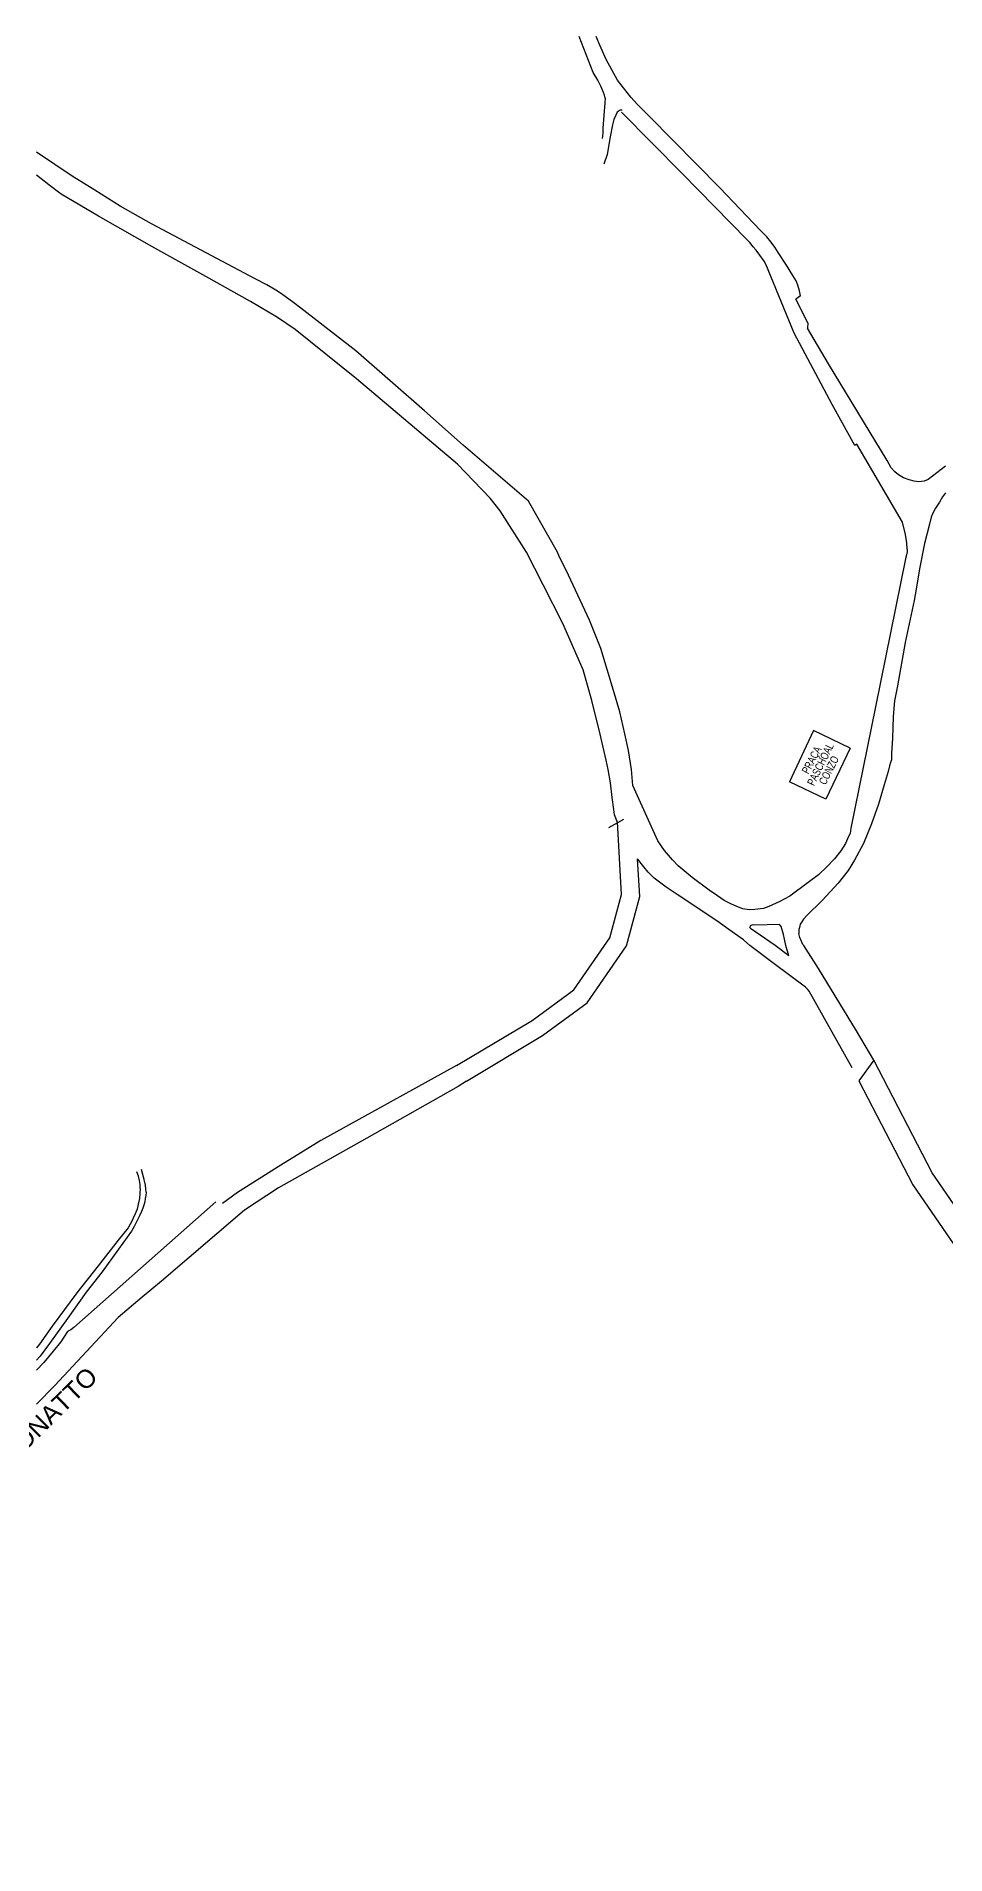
# Model space of a CAD drawing. Header units: millimetres. Extents: x 583 to 26013, y 350 to 21391.
# Drawn here: x 16091 to 16591, y 13884 to 14884 of the extents above; entities that cross this region are included whole.
import ezdxf
from ezdxf.enums import TextEntityAlignment as Align

# ---------------------------------------------------------------- set-up
doc = ezdxf.new("R2010")
doc.units = ezdxf.units.MM
doc.layers.add('105-QUADRAS_ESTRADAS', color=80, linetype='Continuous')
doc.layers.add('110-CERCA_DE_ARAME', color=10, linetype='Continuous')
doc.styles.add('EU', font='arial.ttf', dxfattribs={"height": 10})

msp = doc.modelspace()

# ---------------------------------------------------------------- linework, layer by layer
at = {"color": 0, "linetype": 'Continuous'}
msp.add_line((16406.01877, 14448.90668), (16414.17928, 14453.4854), dxfattribs=at)
for points in [[(16322.1535, 14317.92122), (16363.88453, 14342.74911), (16386.71907, 14359.48152), (16406.50907, 14388.07867), (16412.91649, 14411.9109), (16410.63507, 14451.96684)], [(16327.63846, 14309.23709), (16369.43139, 14334.4163), (16393.98556, 14352.40881), (16415.71683, 14383.81114), (16422.99194, 14410.87071), (16421.80913, 14431.6378)], [(16760.42987, 13853.10307), (16772.28131, 13891.82075), (16781.67178, 13922.40212), (16776.30682, 13950.74535), (16774.01379, 13962.8595), (16761.76866, 13985.35115), (16744.41787, 14015.52483), (16725.75806, 14046.74002), (16648.44219, 14164.79517), (16583.80369, 14258.84403), (16551.71551, 14320.90241), (16543.41439, 14309.4775), (16573.04869, 14252.38838), (16638.04501, 14157.81889), (16715.14357, 14040.09556), (16733.61717, 14009.19186), (16750.84243, 13979.23649), (16762.07784, 13958.59948), (16764.00526, 13948.41685), (16768.79422, 13923.11661), (16760.31285, 13895.49585), (16748.56959, 13857.13159)]]:
    msp.add_lwpolyline(points, dxfattribs=at)
at = {"layer": '105-QUADRAS_ESTRADAS', "color": 0, "linetype": 'Continuous'}
for p, q in [((16397.41551, 14864.00241), (16389.61551, 14883.90241)), ((16400.91551, 14879.10241), (16398.91551, 14883.90241)), ((16404.51551, 14871.20241), (16400.91551, 14879.10241)), ((16407.51551, 14865.50241), (16404.51551, 14871.20241)), ((16399.91551, 14859.90241), (16397.41551, 14864.00241)), ((16401.61551, 14856.50241), (16399.91551, 14859.90241)), ((16410.71551, 14859.90241), (16407.51551, 14865.50241)), ((16414.01551, 14855.60241), (16410.71551, 14859.90241)), ((16403.01551, 14853.10241), (16401.61551, 14856.50241)), ((16403.61551, 14851.50241), (16403.01551, 14853.10241)), ((16404.01551, 14849.90241), (16403.61551, 14851.50241)), ((16404.01551, 14849.90241), (16403.81551, 14847.40241)), ((16418.01551, 14850.40241), (16414.01551, 14855.60241)), ((16421.61551, 14846.60241), (16418.01551, 14850.40241)), ((16403.81551, 14847.40241), (16402.71551, 14833.50241)), ((16409.71551, 14840.60241), (16408.71551, 14838.10241)), ((16410.61551, 14842.20241), (16409.71551, 14840.60241)), ((16412.11551, 14843.40241), (16410.61551, 14842.20241)), ((16413.31551, 14843.30241), (16412.11551, 14843.40241)), ((16446.21551, 14808.40241), (16412.91551, 14842.20241)), ((16428.31551, 14839.80241), (16421.61551, 14846.60241)), ((16467.01551, 14800.60241), (16428.31551, 14839.80241)), ((16402.61551, 14830.60241), (16402.31551, 14827.70241)), ((16402.71551, 14833.50241), (16402.61551, 14830.60241)), ((16408.01551, 14835.30241), (16406.71551, 14828.60241)), ((16408.71551, 14838.10241), (16408.01551, 14835.30241)), ((16091.21551, 14820.30241), (16091.21551, 14820.30241)), ((16110.91551, 14807.10241), (16091.21551, 14820.30241)), ((16406.71551, 14828.60241), (16405.01551, 14819.00241)), ((16405.01551, 14819.00241), (16403.11551, 14813.70241)), ((16091.21551, 14807.60241), (16091.21551, 14807.60241)), ((16098.01551, 14802.20241), (16091.21551, 14807.60241)), ((16104.71551, 14797.10241), (16098.01551, 14802.20241)), ((16123.31551, 14799.30241), (16110.91551, 14807.10241)), ((16137.21551, 14790.50241), (16123.31551, 14799.30241)), ((16489.41551, 14777.20241), (16467.01551, 14800.60241)), ((16125.31551, 14785.10241), (16104.71551, 14797.10241)), ((16154.51551, 14780.80241), (16137.21551, 14790.50241)), ((16154.71551, 14768.30241), (16125.31551, 14785.10241)), ((16211.51551, 14750.50241), (16154.51551, 14780.80241)), ((16184.31551, 14751.90241), (16154.71551, 14768.30241)), ((16208.91551, 14738.00241), (16184.31551, 14751.90241)), ((16217.91551, 14747.30241), (16211.51551, 14750.50241)), ((16507.81551, 14720.70241), (16492.31551, 14758.60241)), ((16222.81551, 14744.30241), (16217.91551, 14747.30241)), ((16225.91551, 14742.30241), (16222.81551, 14744.30241)), ((16232.81551, 14737.40241), (16225.91551, 14742.30241)), ((16511.31551, 14741.20241), (16508.81551, 14739.40241)), ((16515.31551, 14726.40241), (16508.81551, 14739.40241)), ((16223.71551, 14729.30241), (16208.91551, 14738.00241)), ((16233.51551, 14722.70241), (16223.71551, 14729.30241)), ((16236.61551, 14734.50241), (16232.81551, 14737.40241)), ((16267.11551, 14695.50241), (16233.51551, 14722.70241)), ((16528.81551, 14681.50241), (16507.81551, 14720.70241)), ((16515.31551, 14726.40241), (16515.11551, 14723.50241)), ((16559.01551, 14650.70241), (16526.81551, 14703.80241)), ((16322.81551, 14648.70241), (16267.11551, 14695.50241)), ((16561.21551, 14646.70241), (16559.01551, 14650.70241)), ((16340.71551, 14629.90241), (16322.81551, 14648.70241)), ((16563.21551, 14644.50241), (16561.21551, 14646.70241)), ((16565.31551, 14642.70241), (16563.21551, 14644.50241)), ((16567.91551, 14641.10241), (16565.31551, 14642.70241)), ((16571.11551, 14640.00241), (16567.91551, 14641.10241)), ((16573.91551, 14639.20241), (16571.11551, 14640.00241)), ((16579.31551, 14639.30241), (16576.51551, 14638.90241)), ((16581.61551, 14640.20241), (16579.31551, 14639.30241)), ((16591.11551, 14647.60241), (16581.61551, 14640.20241)), ((16346.21551, 14623.00241), (16340.71551, 14629.90241)), ((16576.51551, 14638.90241), (16573.91551, 14639.20241)), ((16360.71551, 14600.20241), (16346.21551, 14623.00241)), ((16377.81551, 14600.30241), (16361.71551, 14628.20241)), ((16369.91551, 14582.20241), (16360.71551, 14600.20241)), ((16378.51551, 14598.40241), (16377.81551, 14600.30241)), ((16383.81551, 14587.60241), (16378.51551, 14598.40241)), ((16380.71551, 14561.00241), (16369.91551, 14582.20241)), ((16395.31551, 14562.80241), (16383.81551, 14587.60241)), ((16391.91551, 14535.50241), (16380.71551, 14561.00241)), ((16401.61551, 14547.30241), (16395.31551, 14562.80241)), ((16408.51551, 14524.10241), (16401.61551, 14547.30241)), ((16396.51551, 14518.70241), (16391.91551, 14535.50241)), ((16411.91551, 14512.40241), (16408.51551, 14524.10241)), ((16401.21551, 14500.10241), (16396.51551, 14518.70241)), ((16414.81551, 14500.40241), (16411.91551, 14512.40241)), ((16552.61551, 14515.20241), (16539.01551, 14448.50241)), ((16404.51551, 14485.80241), (16401.21551, 14500.10241)), ((16416.81551, 14491.10241), (16414.81551, 14500.40241)), ((16518.41551, 14502.10241), (16505.31551, 14474.00241)), ((16538.71551, 14492.50241), (16518.41551, 14502.10241)), ((16418.41551, 14480.70241), (16416.81551, 14491.10241)), ((16538.71551, 14492.50241), (16525.31551, 14464.40241)), ((16405.61551, 14480.70241), (16404.51551, 14485.80241)), ((16406.81551, 14473.40241), (16405.61551, 14480.70241)), ((16419.09808, 14471.97675), (16418.41551, 14480.70241)), ((16407.81551, 14465.40241), (16406.81551, 14473.40241)), ((16432.91551, 14441.40241), (16419.09808, 14471.97675)), ((16525.31551, 14464.40241), (16505.31551, 14474.00241)), ((16408.61551, 14458.80241), (16407.81551, 14465.40241)), ((16409.11551, 14455.70241), (16408.61551, 14458.80241)), ((16410.79074, 14451.58415), (16409.11551, 14455.70241)), ((16436.51551, 14436.20241), (16432.91551, 14441.40241)), ((16536.01551, 14440.10241), (16533.61551, 14436.00241)), ((16537.81551, 14443.80241), (16536.01551, 14440.10241)), ((16538.61551, 14445.60241), (16537.81551, 14443.80241)), ((16539.01551, 14448.50241), (16538.61551, 14445.60241)), ((16425.11551, 14427.20241), (16421.80913, 14431.6378)), ((16440.91551, 14431.10241), (16436.51551, 14436.20241)), ((16444.01551, 14427.80241), (16440.91551, 14431.10241)), ((16530.01551, 14431.60241), (16525.91551, 14427.20241)), ((16533.61551, 14436.00241), (16530.01551, 14431.60241)), ((16427.61551, 14424.30241), (16425.11551, 14427.20241)), ((16430.91551, 14420.90241), (16427.61551, 14424.30241)), ((16437.41551, 14416.00241), (16430.91551, 14420.90241)), ((16451.71551, 14421.40241), (16444.01551, 14427.80241)), ((16461.21551, 14414.30241), (16451.71551, 14421.40241)), ((16521.21551, 14422.70241), (16515.61551, 14418.50241)), ((16525.91551, 14427.20241), (16521.21551, 14422.70241)), ((16443.51551, 14411.90241), (16437.41551, 14416.00241)), ((16465.31551, 14397.50241), (16443.51551, 14411.90241)), ((16465.71551, 14411.20241), (16461.21551, 14414.30241)), ((16469.41551, 14408.70241), (16465.71551, 14411.20241)), ((16505.41551, 14411.10241), (16500.01551, 14408.10241)), ((16515.61551, 14418.50241), (16505.41551, 14411.10241)), ((16473.41551, 14406.60241), (16469.41551, 14408.70241)), ((16477.21551, 14405.00241), (16473.41551, 14406.60241)), ((16479.71551, 14404.10241), (16477.21551, 14405.00241)), ((16483.11551, 14403.50241), (16479.71551, 14404.10241)), ((16486.31551, 14403.70241), (16483.11551, 14403.50241)), ((16491.01551, 14404.30241), (16486.31551, 14403.70241)), ((16494.01551, 14405.40241), (16491.01551, 14404.30241)), ((16500.01551, 14408.10241), (16494.01551, 14405.40241)), ((16471.91551, 14392.80241), (16465.31551, 14397.50241)), ((16480.01551, 14387.00241), (16471.91551, 14392.80241)), ((16483.61551, 14394.70241), (16483.51551, 14394.00241)), ((16483.91551, 14393.30241), (16483.51551, 14394.00241)), ((16484.91551, 14395.20241), (16483.61551, 14394.70241)), ((16497.41551, 14384.00241), (16483.91551, 14393.30241)), ((16486.21551, 14395.10241), (16484.91551, 14395.20241)), ((16499.81551, 14395.40241), (16486.21551, 14395.10241)), ((16500.71551, 14394.40241), (16499.81551, 14395.40241)), ((16501.91551, 14390.00241), (16500.71551, 14394.40241)), ((16502.51551, 14387.40241), (16501.91551, 14390.00241)), ((16483.51551, 14384.00241), (16480.01551, 14387.00241)), ((16483.51551, 14384.00241), (16483.51551, 14384.00241)), ((16496.81551, 14373.90241), (16483.51551, 14383.90241)), ((16497.41551, 14384.00241), (16497.41551, 14384.00241)), ((16505.01551, 14378.20241), (16497.41551, 14383.90241)), ((16503.31551, 14384.00241), (16502.51551, 14387.40241)), ((16503.31551, 14384.00241), (16503.31551, 14384.00241)), ((16505.01551, 14378.20241), (16503.31551, 14383.90241)), ((16514.01551, 14361.00241), (16496.81551, 14373.90241)), ((16515.21551, 14360.00241), (16514.01551, 14361.00241)), ((16516.11551, 14358.90241), (16515.21551, 14360.00241)), ((16539.72386, 14316.58715), (16516.11551, 14358.90241)), ((16322.1535, 14317.92122), (16247.61551, 14276.70241)), ((16247.61551, 14276.70241), (16225.51551, 14263.20241)), ((16147.31551, 14257.10241), (16146.41551, 14259.40241)), ((16150.51551, 14255.30241), (16149.01551, 14260.80241)), ((16225.51551, 14263.20241), (16201.71551, 14248.10241)), ((16147.91551, 14254.70241), (16147.31551, 14257.10241)), ((16148.21551, 14252.40241), (16147.91551, 14254.70241)), ((16148.31551, 14250.20241), (16148.11551, 14247.70241)), ((16148.31551, 14250.20241), (16148.21551, 14252.40241)), ((16151.21551, 14252.20241), (16150.51551, 14255.30241)), ((16151.41551, 14250.10241), (16151.21551, 14252.20241)), ((16151.51551, 14248.30241), (16151.41551, 14250.10241)), ((16147.11551, 14241.60241), (16146.51551, 14239.00241)), ((16147.81551, 14244.70241), (16147.11551, 14241.60241)), ((16148.11551, 14247.70241), (16147.81551, 14244.70241)), ((16149.61551, 14239.40241), (16148.91551, 14237.60241)), ((16150.21551, 14241.20241), (16149.61551, 14239.40241)), ((16150.71551, 14242.90241), (16150.21551, 14241.20241)), ((16151.01551, 14244.70241), (16150.71551, 14242.90241)), ((16151.31551, 14246.50241), (16151.01551, 14244.70241)), ((16151.51551, 14248.30241), (16151.31551, 14246.50241)), ((16201.71551, 14248.10241), (16193.51551, 14242.00241)), ((16142.81551, 14230.70241), (16141.61551, 14228.70241)), ((16143.71551, 14232.40241), (16142.81551, 14230.70241)), ((16144.91551, 14229.30241), (16143.41551, 14226.90241)), ((16144.41551, 14234.00241), (16143.71551, 14232.40241)), ((16145.51551, 14236.30241), (16144.41551, 14234.00241)), ((16146.61551, 14232.70241), (16144.91551, 14229.30241)), ((16146.51551, 14239.00241), (16145.51551, 14236.30241)), ((16148.01551, 14235.60241), (16146.61551, 14232.70241)), ((16148.91551, 14237.60241), (16148.01551, 14235.60241)), ((16136.11551, 14221.80241), (16125.21551, 14207.80241)), ((16141.61551, 14228.70241), (16136.11551, 14221.80241)), ((16143.41551, 14226.90241), (16136.31551, 14217.00241)), ((16136.31551, 14217.00241), (16127.31551, 14204.50241)), ((16125.21551, 14207.80241), (16113.41551, 14192.90241)), ((16127.31551, 14204.50241), (16118.61551, 14193.20241)), ((16113.41551, 14192.90241), (16099.91551, 14174.50241)), ((16118.61551, 14193.20241), (16108.21551, 14178.80241)), ((16099.91551, 14174.50241), (16092.81551, 14164.60241)), ((16108.21551, 14178.80241), (16098.41551, 14165.00241)), ((16092.81551, 14164.60241), (16091.21551, 14162.70241)), ((16091.21551, 14162.70241), (16091.21551, 14162.70241)), ((16098.41551, 14165.00241), (16093.21551, 14158.10241)), ((16093.21551, 14158.10241), (16091.21551, 14155.90241)), ((16091.21551, 14155.90241), (16091.21551, 14155.90241))]:
    msp.add_line(p, q, dxfattribs=at)
at = {"layer": '110-CERCA_DE_ARAME', "color": 0, "linetype": 'Continuous'}
for p, q in [((16481.81551, 14772.20241), (16446.21551, 14808.40241)), ((16483.51551, 14770.50241), (16481.81551, 14772.20241)), ((16485.41551, 14768.20241), (16483.51551, 14770.50241)), ((16492.91551, 14773.70241), (16489.41551, 14777.20241)), ((16495.31551, 14770.70241), (16492.91551, 14773.70241)), ((16497.31551, 14767.90241), (16495.31551, 14770.70241)), ((16486.91551, 14766.40241), (16485.41551, 14768.20241)), ((16488.91551, 14763.60241), (16486.91551, 14766.40241)), ((16491.31551, 14760.20241), (16488.91551, 14763.60241)), ((16492.31551, 14758.60241), (16491.31551, 14760.20241)), ((16499.11551, 14765.10241), (16497.31551, 14767.90241)), ((16503.61551, 14758.10241), (16499.11551, 14765.10241)), ((16507.11551, 14752.40241), (16503.61551, 14758.10241)), ((16508.91551, 14749.50241), (16507.11551, 14752.40241)), ((16509.91551, 14747.10241), (16508.91551, 14749.50241)), ((16510.71551, 14744.00241), (16509.91551, 14747.10241)), ((16511.31551, 14741.20241), (16510.71551, 14744.00241)), ((16266.81551, 14710.90241), (16236.61551, 14734.50241)), ((16526.81551, 14703.80241), (16515.11551, 14723.50241)), ((16304.61551, 14677.90241), (16266.81551, 14710.90241)), ((16541.21551, 14658.90241), (16528.81551, 14681.50241)), ((16325.91551, 14659.10241), (16304.61551, 14677.90241)), ((16542.41551, 14659.60241), (16541.21551, 14658.90241)), ((16567.51551, 14616.80241), (16542.41551, 14659.60241)), ((16361.71551, 14628.20241), (16325.91551, 14659.10241)), ((16589.41551, 14630.60241), (16587.71551, 14627.80241)), ((16591.11551, 14632.90241), (16589.41551, 14630.60241)), ((16583.21551, 14619.40241), (16582.31551, 14615.70241)), ((16584.21551, 14621.70241), (16583.21551, 14619.40241)), ((16585.51551, 14624.40241), (16584.21551, 14621.70241)), ((16587.71551, 14627.80241), (16585.51551, 14624.40241)), ((16569.01551, 14609.90241), (16567.51551, 14616.80241)), ((16569.81551, 14605.40241), (16569.01551, 14609.90241)), ((16582.31551, 14615.70241), (16579.51551, 14605.00241)), ((16570.01551, 14600.40241), (16569.71551, 14598.80241)), ((16570.01551, 14601.80241), (16569.81551, 14605.40241)), ((16570.01551, 14601.80241), (16570.01551, 14600.40241)), ((16579.51551, 14605.00241), (16576.71551, 14591.10241)), ((16569.21551, 14597.40241), (16552.61551, 14515.20241)), ((16569.71551, 14598.80241), (16569.21551, 14597.40241)), ((16576.71551, 14591.10241), (16575.01551, 14579.90241)), ((16575.01551, 14579.90241), (16573.81551, 14573.60241)), ((16573.81551, 14573.60241), (16568.91551, 14550.60241)), ((16568.91551, 14550.60241), (16564.61551, 14526.80241)), ((16564.61551, 14526.80241), (16563.11551, 14518.40241)), ((16562.31551, 14509.80241), (16561.91551, 14498.00241)), ((16563.11551, 14518.40241), (16562.31551, 14509.80241)), ((16561.91551, 14498.00241), (16561.41551, 14489.70241)), ((16561.41551, 14489.70241), (16561.41551, 14487.80241)), ((16559.51551, 14479.60241), (16557.31551, 14472.20241)), ((16560.21551, 14482.80241), (16559.51551, 14479.60241)), ((16560.81551, 14484.50241), (16560.21551, 14482.80241)), ((16561.31551, 14486.10241), (16560.81551, 14484.50241)), ((16561.41551, 14487.80241), (16561.31551, 14486.10241)), ((16557.31551, 14472.20241), (16554.31551, 14461.70241)), ((16554.31551, 14461.70241), (16550.41551, 14450.80241)), ((16550.41551, 14450.80241), (16546.01551, 14440.10241)), ((16546.01551, 14440.10241), (16541.01551, 14430.80241)), ((16541.01551, 14430.80241), (16537.51551, 14425.10241)), ((16537.51551, 14425.10241), (16532.11551, 14418.20241)), ((16532.11551, 14418.20241), (16523.21551, 14408.70241)), ((16514.91551, 14400.40241), (16513.01551, 14398.40241)), ((16523.21551, 14408.70241), (16514.91551, 14400.40241)), ((16510.81551, 14393.90241), (16510.51551, 14392.70241)), ((16510.51551, 14392.70241), (16510.51551, 14390.50241)), ((16510.91551, 14388.40241), (16510.51551, 14390.50241)), ((16510.91551, 14394.80241), (16510.81551, 14393.90241)), ((16511.11551, 14395.70241), (16510.91551, 14394.80241)), ((16512.01551, 14396.90241), (16511.11551, 14395.70241)), ((16513.01551, 14398.40241), (16512.01551, 14396.90241)), ((16511.51551, 14387.00241), (16510.91551, 14388.40241)), ((16512.01551, 14385.80241), (16511.51551, 14387.00241)), ((16512.71551, 14384.50241), (16512.01551, 14385.80241)), ((16513.21551, 14384.00241), (16512.71551, 14384.50241)), ((16513.21551, 14384.00241), (16513.21551, 14384.00241)), ((16521.21551, 14371.30241), (16513.21551, 14383.90241)), ((16542.11551, 14337.00241), (16521.21551, 14371.30241)), ((16551.71551, 14320.90241), (16542.11551, 14337.00241)), ((16323.11551, 14306.30241), (16272.81551, 14278.00241)), ((16327.63846, 14309.23709), (16323.11551, 14306.30241)), ((16272.81551, 14278.00241), (16224.31551, 14250.60241)), ((16224.31551, 14250.60241), (16205.61551, 14238.40241)), ((16189.81551, 14242.90241), (16111.71551, 14173.80241)), ((16205.61551, 14238.40241), (16159.91551, 14199.30241)), ((16159.91551, 14199.30241), (16149.41551, 14190.50241)), ((16149.41551, 14190.50241), (16136.21551, 14179.30241)), ((16136.21551, 14179.30241), (16101.21551, 14142.00241)), ((16108.31551, 14171.70241), (16104.51551, 14165.90241)), ((16110.11551, 14172.60241), (16108.31551, 14171.70241)), ((16111.71551, 14173.80241), (16110.11551, 14172.60241)), ((16100.41551, 14160.90241), (16095.21551, 14154.60241)), ((16104.51551, 14165.90241), (16100.41551, 14160.90241)), ((16095.21551, 14154.60241), (16091.21551, 14150.40241)), ((16091.21551, 14150.40241), (16091.21551, 14150.40241)), ((16101.21551, 14142.00241), (16091.21551, 14131.70241)), ((16091.21551, 14131.70241), (16091.21551, 14131.70241))]:
    msp.add_line(p, q, dxfattribs=at)

# ---------------------------------------------------------------- texts
at = {"lineweight": 25, "style": 'EU', "width": 0.75}
for s, rotation, p in [('PRAÇA', 62.23885627, (16511.81609, 14479.9247)), ('PASCHOAL', 63.7441712, (16514.80058, 14473.32662)), ('CONZO', 63.25856842, (16521.22537, 14473.87399))]:
    msp.add_text(s, height=4.4, rotation=rotation, dxfattribs=at).set_placement(p, align=Align.TOP_LEFT)
at = {"color": 0, "linetype": 'Continuous', "lineweight": 20, "style": 'EU'}
msp.add_text('DONATTO', height=10, rotation=44.58719387, dxfattribs=at).set_placement((16077.05172, 14097.94564))

doc.saveas('drawing.dxf')
